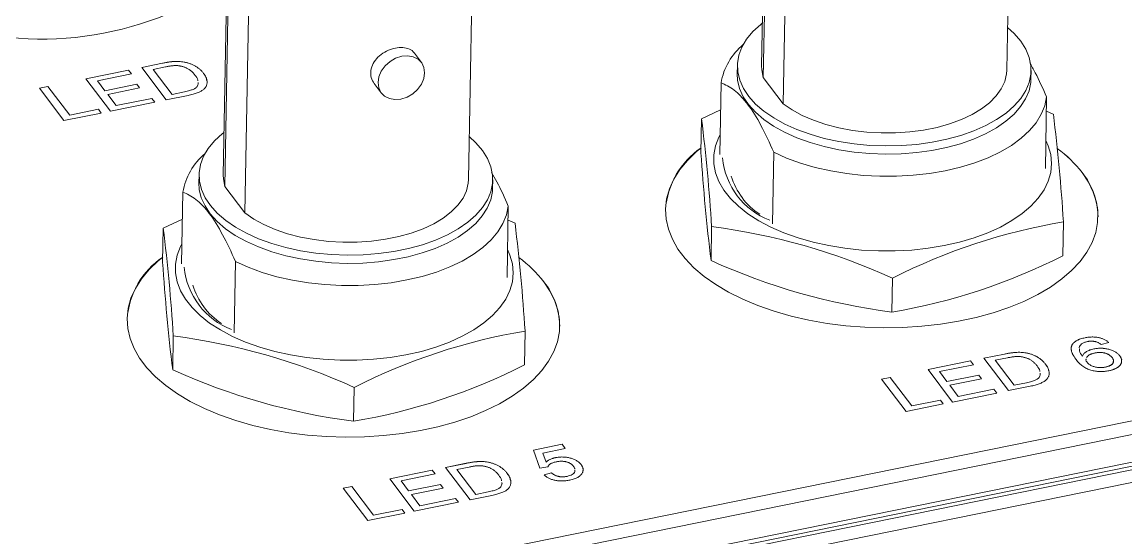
# Paper-space layout 'Sheet1' of a CAD drawing. Header units: millimetres. Extents: x 2 to 278, y 1 to 215.
# Drawn here: x 190.57 to 212.29, y 137.38 to 147.52 of the extents above; entities that cross this region are included whole.
import ezdxf

# ---------------------------------------------------------------- set-up
doc = ezdxf.new("R2010")
doc.units = ezdxf.units.MM

psp = doc.layouts.new('Sheet1')

# ---------------------------------------------------------------- linework, layer by layer
at = {"color": 7, "linetype": 'Continuous', "lineweight": 18}
for p, q in [((205.209, 151.778), (205.121, 146.662)), ((205.154, 146.436), (205.243, 151.552)), ((209.946, 146.578), (210.034, 151.694)), ((205.636, 151.035), (205.547, 145.919)), ((194.621, 149.63), (194.532, 144.515)), ((194.566, 144.289), (194.655, 149.405)), ((199.357, 144.431), (199.446, 149.547)), ((195.047, 148.887), (194.959, 143.772)), ((254.698, 147.451), (184.11, 133.135)), ((254.95, 147.419), (184.361, 133.103)), ((255.034, 147.367), (184.445, 133.052)), ((184.608, 132.837), (255.197, 147.153)), ((198.429, 146.73), (198.291, 146.912)), ((191.831, 146.41), (192.67, 146.58)), ((191.831, 146.409), (192.67, 146.58)), ((192.67, 146.58), (192.726, 146.506)), ((192.67, 146.58), (192.726, 146.506)), ((192.67, 146.58), (192.67, 146.58)), ((192.929, 146.632), (193.336, 146.715)), ((192.929, 146.632), (193.336, 146.715)), ((193.412, 145.996), (192.929, 146.632)), ((193.394, 146.642), (193.153, 146.593)), ((193.153, 146.593), (193.524, 146.103)), ((193.153, 146.593), (193.524, 146.103)), ((193.153, 146.593), (193.153, 146.593)), ((193.336, 146.715), (193.336, 146.715)), ((193.553, 146.748), (193.553, 146.748)), ((193.761, 146.738), (193.761, 146.738)), ((204.644, 146.67), (204.642, 146.509)), ((210.419, 146.409), (210.422, 146.57)), ((192.314, 145.773), (191.831, 146.41)), ((192.726, 146.506), (192.055, 146.37)), ((192.055, 146.37), (192.203, 146.174)), ((192.055, 146.37), (192.203, 146.174)), ((192.055, 146.37), (192.055, 146.37)), ((194.144, 146.515), (194.144, 146.516)), ((205.154, 146.436), (205.547, 145.919)), ((190.916, 146.224), (191.084, 146.258)), ((190.916, 146.224), (191.084, 146.258)), ((191.399, 145.588), (190.916, 146.224)), ((191.084, 146.258), (191.511, 145.695)), ((191.084, 146.258), (191.511, 145.695)), ((191.084, 146.258), (191.084, 146.258)), ((192.203, 146.174), (192.829, 146.301)), ((192.203, 146.174), (192.829, 146.301)), ((192.203, 146.174), (192.203, 146.174)), ((192.884, 146.228), (192.259, 146.101)), ((192.829, 146.301), (192.884, 146.228)), ((192.829, 146.301), (192.884, 146.228)), ((192.829, 146.301), (192.829, 146.301)), ((193.524, 146.103), (193.77, 146.153)), ((193.524, 146.103), (193.77, 146.153)), ((193.77, 146.153), (193.77, 146.153)), ((194.016, 146.255), (194.016, 146.255)), ((197.502, 146.313), (197.64, 146.131)), ((204.3, 144.92), (204.324, 146.326)), ((192.259, 146.101), (192.426, 145.881)), ((192.259, 146.101), (192.426, 145.881)), ((192.259, 146.101), (192.259, 146.101)), ((193.184, 145.95), (192.314, 145.773)), ((192.426, 145.881), (193.128, 146.023)), ((192.426, 145.881), (193.128, 146.023)), ((193.128, 146.023), (193.184, 145.95)), ((193.128, 146.023), (193.184, 145.95)), ((193.128, 146.023), (193.128, 146.023)), ((193.839, 146.082), (193.412, 145.996)), ((193.524, 146.103), (193.524, 146.103)), ((210.703, 144.647), (210.727, 146.053)), ((192.131, 145.736), (191.399, 145.588)), ((191.511, 145.695), (192.076, 145.81)), ((191.511, 145.695), (192.076, 145.809)), ((191.511, 145.695), (191.511, 145.695)), ((192.076, 145.81), (192.131, 145.736)), ((192.076, 145.809), (192.076, 145.81)), ((192.076, 145.809), (192.131, 145.736)), ((192.426, 145.881), (192.426, 145.881)), ((204.315, 145.8), (203.94, 145.62)), ((210.859, 145.715), (210.722, 145.775)), ((203.94, 145.62), (203.928, 144.954)), ((205.359, 144.964), (205.334, 143.559)), ((194.056, 144.523), (194.053, 144.361)), ((199.831, 144.261), (199.834, 144.423)), ((193.712, 142.773), (193.736, 144.178)), ((194.566, 144.289), (194.959, 143.772)), ((200.114, 142.5), (200.139, 143.906)), ((203.23, 143.84), (203.23, 143.84)), ((193.727, 143.652), (193.352, 143.472)), ((200.271, 143.568), (200.134, 143.628)), ((211.057, 143.596), (211.045, 142.93)), ((211.738, 143.692), (211.738, 143.693)), ((193.352, 143.472), (193.34, 142.806)), ((204.138, 143.501), (204.126, 142.835)), ((194.77, 142.817), (194.746, 141.411)), ((207.696, 142.489), (207.684, 141.823)), ((192.642, 141.692), (192.642, 141.692)), ((193.549, 141.353), (193.538, 140.687)), ((200.468, 141.449), (200.457, 140.783)), ((201.149, 141.545), (201.149, 141.545)), ((211.232, 141.183), (211.232, 141.183)), ((211.482, 141.317), (211.482, 141.317)), ((211.949, 141.224), (211.803, 141.184)), ((209.492, 140.913), (209.899, 140.996)), ((209.492, 140.913), (209.899, 140.996)), ((209.975, 140.277), (209.492, 140.913)), ((209.957, 140.923), (209.716, 140.874)), ((209.899, 140.996), (209.899, 140.996)), ((210.116, 141.029), (210.116, 141.029)), ((210.324, 141.019), (210.324, 141.019)), ((211.431, 140.956), (211.431, 140.956)), ((211.656, 141.098), (211.656, 141.098)), ((212.165, 140.963), (212.165, 140.963)), ((208.394, 140.691), (209.233, 140.861)), ((208.394, 140.691), (209.233, 140.861)), ((209.289, 140.787), (208.617, 140.651)), ((209.233, 140.861), (209.289, 140.787)), ((209.233, 140.861), (209.288, 140.787)), ((209.233, 140.861), (209.233, 140.861)), ((209.716, 140.874), (210.087, 140.385)), ((209.716, 140.874), (210.087, 140.385)), ((209.716, 140.874), (209.716, 140.874)), ((210.707, 140.797), (210.707, 140.797)), ((211.523, 140.835), (211.523, 140.835)), ((211.887, 140.74), (211.887, 140.74)), ((207.479, 140.505), (207.647, 140.539)), ((207.479, 140.505), (207.647, 140.539)), ((207.962, 139.869), (207.479, 140.505)), ((207.647, 140.539), (208.074, 139.976)), ((207.647, 140.539), (208.074, 139.976)), ((207.647, 140.539), (207.647, 140.539)), ((208.877, 140.054), (208.394, 140.691)), ((208.617, 140.651), (208.766, 140.456)), ((208.617, 140.651), (208.766, 140.455)), ((208.617, 140.651), (208.617, 140.651)), ((208.766, 140.456), (209.391, 140.582)), ((208.766, 140.455), (209.391, 140.582)), ((209.447, 140.509), (208.822, 140.382)), ((209.391, 140.582), (209.447, 140.509)), ((209.391, 140.582), (209.447, 140.509)), ((209.391, 140.582), (209.391, 140.582)), ((210.579, 140.536), (210.579, 140.536)), ((197.108, 140.342), (197.096, 139.676)), ((208.766, 140.455), (208.766, 140.456)), ((208.822, 140.382), (208.989, 140.162)), ((208.822, 140.382), (208.989, 140.162)), ((208.822, 140.382), (208.822, 140.382)), ((208.989, 140.162), (209.691, 140.304)), ((208.989, 140.162), (209.691, 140.304)), ((209.691, 140.304), (209.747, 140.231)), ((209.691, 140.304), (209.746, 140.231)), ((209.691, 140.304), (209.691, 140.304)), ((210.401, 140.364), (209.975, 140.277)), ((210.087, 140.385), (210.333, 140.434)), ((210.087, 140.385), (210.333, 140.434)), ((210.087, 140.385), (210.087, 140.385)), ((210.333, 140.434), (210.333, 140.434)), ((208.074, 139.976), (208.638, 140.091)), ((208.074, 139.976), (208.638, 140.091)), ((208.638, 140.091), (208.694, 140.017)), ((208.638, 140.091), (208.694, 140.017)), ((208.638, 140.091), (208.638, 140.091)), ((209.747, 140.231), (208.877, 140.054)), ((208.989, 140.162), (208.989, 140.162)), ((208.694, 140.017), (207.962, 139.869)), ((208.074, 139.976), (208.074, 139.976)), ((200.633, 139.107), (201.198, 139.222)), ((200.633, 139.107), (201.198, 139.222)), ((201.198, 139.222), (201.26, 139.14)), ((201.198, 139.222), (201.259, 139.14)), ((201.198, 139.222), (201.198, 139.222)), ((200.759, 138.756), (200.633, 139.107)), ((201.26, 139.14), (200.82, 139.051)), ((200.82, 139.051), (200.885, 138.874)), ((200.82, 139.051), (200.885, 138.874)), ((200.82, 139.051), (200.82, 139.051)), ((201.064, 138.959), (201.064, 138.96)), ((198.904, 138.766), (199.31, 138.849)), ((198.904, 138.766), (199.31, 138.848)), ((199.387, 138.13), (198.904, 138.766)), ((199.368, 138.776), (199.127, 138.727)), ((199.31, 138.848), (199.31, 138.849)), ((199.528, 138.882), (199.528, 138.882)), ((199.735, 138.872), (199.735, 138.872)), ((200.918, 138.779), (200.759, 138.756)), ((200.885, 138.874), (200.885, 138.874)), ((201.57, 138.824), (201.57, 138.824)), ((197.806, 138.543), (198.644, 138.714)), ((197.806, 138.543), (198.644, 138.713)), ((198.289, 137.907), (197.806, 138.543)), ((198.7, 138.64), (198.029, 138.504)), ((198.644, 138.714), (198.7, 138.64)), ((198.644, 138.713), (198.644, 138.714)), ((198.644, 138.713), (198.7, 138.64)), ((199.127, 138.727), (199.499, 138.237)), ((199.127, 138.727), (199.499, 138.237)), ((199.127, 138.727), (199.127, 138.727)), ((200.119, 138.649), (200.119, 138.649)), ((200.843, 138.623), (200.989, 138.662)), ((200.843, 138.623), (200.989, 138.662)), ((200.989, 138.662), (200.989, 138.662)), ((201.294, 138.592), (201.294, 138.592)), ((196.891, 138.358), (197.058, 138.392)), ((196.891, 138.358), (197.058, 138.392)), ((197.374, 137.722), (196.891, 138.358)), ((197.058, 138.392), (197.486, 137.829)), ((197.058, 138.392), (197.486, 137.829)), ((197.058, 138.392), (197.058, 138.392)), ((198.029, 138.504), (198.178, 138.308)), ((198.029, 138.504), (198.178, 138.308)), ((198.029, 138.504), (198.029, 138.504)), ((198.178, 138.308), (198.803, 138.435)), ((198.178, 138.308), (198.803, 138.435)), ((198.178, 138.308), (198.178, 138.308)), ((198.859, 138.362), (198.234, 138.235)), ((198.803, 138.435), (198.859, 138.362)), ((198.803, 138.435), (198.859, 138.362)), ((198.803, 138.435), (198.803, 138.435)), ((199.991, 138.389), (199.991, 138.389)), ((198.234, 138.235), (198.401, 138.015)), ((198.234, 138.235), (198.401, 138.014)), ((198.234, 138.235), (198.234, 138.235)), ((198.401, 138.015), (199.102, 138.157)), ((198.401, 138.014), (199.102, 138.157)), ((199.102, 138.157), (199.158, 138.083)), ((199.102, 138.157), (199.158, 138.083)), ((199.102, 138.157), (199.102, 138.157)), ((199.813, 138.216), (199.387, 138.13)), ((199.499, 138.237), (199.744, 138.287)), ((199.499, 138.237), (199.744, 138.287)), ((199.499, 138.237), (199.499, 138.237)), ((199.744, 138.287), (199.744, 138.287)), ((197.486, 137.829), (198.05, 137.943)), ((197.486, 137.829), (198.05, 137.943)), ((198.05, 137.943), (198.106, 137.87)), ((198.05, 137.943), (198.106, 137.87)), ((198.05, 137.943), (198.05, 137.943)), ((199.158, 138.083), (198.289, 137.907)), ((198.401, 138.014), (198.401, 138.015)), ((198.106, 137.87), (197.374, 137.722)), ((197.486, 137.829), (197.486, 137.829))]:
    psp.add_line(p, q, dxfattribs=at)
at = {"color": 8, "linetype": 'Continuous', "lineweight": 18}
for p, q in [((183.803, 133.886), (254.355, 148.195)), ((254.462, 147.945), (183.89, 133.633))]:
    psp.add_line(p, q, dxfattribs=at)
at = {"color": 7, "linetype": 'Continuous', "lineweight": 18, "flags": 128}
for points in [[(209.96, 147.42), (210.092, 147.299), (210.221, 147.148), (210.319, 146.991), (210.385, 146.829), (210.418, 146.665), (210.418, 146.5), (210.384, 146.337), (210.317, 146.177), (210.218, 146.022), (210.088, 145.874), (209.929, 145.735), (209.741, 145.606), (209.529, 145.489), (209.293, 145.384), (209.037, 145.294), (208.763, 145.22), (208.475, 145.161), (208.176, 145.12), (207.87, 145.096), (207.56, 145.089), (207.25, 145.1), (206.942, 145.129), (206.642, 145.175), (206.352, 145.238), (206.076, 145.317), (205.816, 145.411), (205.577, 145.518), (205.36, 145.639), (205.168, 145.771), (205.003, 145.912), (204.868, 146.062), (204.764, 146.219), (204.692, 146.38), (204.652, 146.544), (204.646, 146.708), (204.673, 146.872), (204.733, 147.033), (204.826, 147.189), (204.95, 147.338), (205.104, 147.479), (205.135, 147.504)], [(198.042, 146.851), (198.16, 146.861), (198.27, 146.841), (198.364, 146.794), (198.436, 146.721), (198.48, 146.629), (198.493, 146.524), (198.476, 146.412), (198.428, 146.301), (198.354, 146.2), (198.258, 146.114), (198.146, 146.049), (198.027, 146.011), (197.909, 146.001), (197.799, 146.02), (197.705, 146.068), (197.634, 146.14), (197.59, 146.232), (197.576, 146.338), (197.593, 146.45), (197.641, 146.56), (197.715, 146.662), (197.812, 146.748), (197.923, 146.812), (198.042, 146.851)], [(205.121, 146.662), (205.123, 146.586), (205.154, 146.436)], [(205.547, 145.919), (205.722, 145.798), (205.921, 145.689), (206.143, 145.593), (206.384, 145.51), (206.641, 145.444), (206.91, 145.393), (207.188, 145.359), (207.471, 145.343), (207.754, 145.344), (208.035, 145.364), (208.308, 145.4), (208.571, 145.453), (208.82, 145.523), (209.05, 145.607), (209.26, 145.706), (209.446, 145.817), (209.605, 145.939), (209.736, 146.071), (209.836, 146.21), (209.905, 146.355), (209.94, 146.504), (209.946, 146.578)], [(210.419, 146.409), (210.415, 146.339), (210.381, 146.175), (210.314, 146.015), (210.216, 145.861), (210.086, 145.713), (209.926, 145.573), (209.739, 145.444), (209.526, 145.327), (209.29, 145.223), (209.034, 145.133), (208.76, 145.058), (208.472, 145), (208.173, 144.958), (207.867, 144.934), (207.557, 144.928), (207.247, 144.939), (206.94, 144.968), (206.639, 145.014), (206.349, 145.076), (206.073, 145.155), (205.814, 145.249), (205.574, 145.357), (205.357, 145.477), (205.165, 145.609), (205.001, 145.751), (204.865, 145.901), (204.761, 146.057), (204.689, 146.218), (204.649, 146.382), (204.642, 146.509)], [(210.727, 146.053), (210.691, 145.88), (210.623, 145.711), (210.521, 145.546), (210.389, 145.389), (210.226, 145.24), (210.035, 145.1), (209.817, 144.972), (209.575, 144.857), (209.312, 144.756), (209.03, 144.67), (208.733, 144.6), (208.422, 144.547), (208.102, 144.511), (207.776, 144.493), (207.448, 144.492), (207.12, 144.509), (206.797, 144.544), (206.481, 144.596), (206.176, 144.665), (205.885, 144.75), (205.612, 144.85), (205.359, 144.964)], [(199.372, 145.273), (199.503, 145.152), (199.633, 145.001), (199.731, 144.843), (199.797, 144.681), (199.83, 144.517), (199.829, 144.353), (199.796, 144.189), (199.729, 144.03), (199.63, 143.875), (199.5, 143.727), (199.34, 143.588), (199.153, 143.458), (198.94, 143.341), (198.704, 143.237), (198.448, 143.147), (198.175, 143.072), (197.887, 143.014), (197.588, 142.973), (197.282, 142.948), (196.972, 142.942), (196.661, 142.953), (196.354, 142.982), (196.054, 143.028), (195.764, 143.091), (195.487, 143.169), (195.228, 143.263), (194.988, 143.371), (194.771, 143.491), (194.58, 143.623), (194.415, 143.765), (194.28, 143.915), (194.176, 144.071), (194.103, 144.232), (194.064, 144.396), (194.058, 144.561), (194.085, 144.725), (194.145, 144.885), (194.238, 145.041), (194.362, 145.191), (194.516, 145.332), (194.547, 145.356)], [(204.307, 145.309), (204.281, 145.259), (204.215, 145.088), (204.182, 144.914), (204.182, 144.738), (204.215, 144.563), (204.28, 144.39), (204.378, 144.221), (204.506, 144.058), (204.665, 143.902), (204.851, 143.754), (205.064, 143.617), (205.301, 143.491), (205.56, 143.379), (205.838, 143.28), (206.133, 143.196), (206.442, 143.128), (206.76, 143.076), (207.087, 143.042), (207.417, 143.025), (207.748, 143.025), (208.077, 143.042), (208.4, 143.077), (208.714, 143.129), (209.016, 143.198), (209.303, 143.282), (209.572, 143.381), (209.821, 143.494), (210.046, 143.62), (210.246, 143.757), (210.419, 143.905), (210.563, 144.061), (210.677, 144.224), (210.759, 144.394), (210.808, 144.567), (210.825, 144.742), (210.808, 144.917), (210.759, 145.091), (210.712, 145.198)], [(203.93, 145.049), (203.842, 144.977), (203.662, 144.804), (203.512, 144.623), (203.393, 144.435), (203.306, 144.242), (203.251, 144.046), (203.23, 143.847), (203.242, 143.647), (203.287, 143.449), (203.365, 143.253), (203.476, 143.061), (203.617, 142.874), (203.789, 142.695), (203.99, 142.524), (204.218, 142.362), (204.472, 142.212), (204.749, 142.074), (205.048, 141.949), (205.366, 141.838), (205.7, 141.742), (206.048, 141.662), (206.408, 141.599), (206.776, 141.552), (207.149, 141.523), (207.525, 141.512), (207.901, 141.518), (208.274, 141.542), (208.64, 141.583), (208.997, 141.641), (209.343, 141.716), (209.674, 141.807), (209.987, 141.913), (210.282, 142.033), (210.554, 142.168), (210.802, 142.314), (211.024, 142.473), (211.219, 142.641), (211.384, 142.818), (211.519, 143.002), (211.622, 143.193), (211.693, 143.388), (211.731, 143.586), (211.736, 143.785), (211.707, 143.984), (211.645, 144.182), (211.551, 144.376), (211.425, 144.565), (211.425, 144.565)], [(194.532, 144.515), (194.535, 144.439), (194.566, 144.289)], [(194.959, 143.772), (195.133, 143.651), (195.333, 143.542), (195.555, 143.445), (195.796, 143.363), (196.053, 143.296), (196.322, 143.246), (196.6, 143.212), (196.883, 143.196), (197.166, 143.197), (197.447, 143.216), (197.72, 143.253), (197.983, 143.306), (198.231, 143.375), (198.462, 143.46), (198.672, 143.558), (198.857, 143.67), (199.017, 143.792), (199.148, 143.924), (199.248, 144.063), (199.316, 144.208), (199.352, 144.357), (199.357, 144.431)], [(199.831, 144.261), (199.827, 144.191), (199.793, 144.028), (199.726, 143.868), (199.627, 143.713), (199.497, 143.565), (199.338, 143.426), (199.15, 143.297), (198.938, 143.18), (198.702, 143.075), (198.445, 142.985), (198.172, 142.911), (197.884, 142.853), (197.585, 142.811), (197.279, 142.787), (196.969, 142.78), (196.658, 142.792), (196.351, 142.82), (196.051, 142.866), (195.761, 142.929), (195.485, 143.008), (195.225, 143.102), (194.986, 143.209), (194.769, 143.33), (194.577, 143.462), (194.412, 143.604), (194.277, 143.753), (194.173, 143.91), (194.1, 144.071), (194.061, 144.235), (194.053, 144.361)], [(200.139, 143.906), (200.103, 143.733), (200.034, 143.563), (199.933, 143.399), (199.8, 143.241), (199.638, 143.092), (199.446, 142.953), (199.229, 142.825), (198.987, 142.71), (198.724, 142.609), (198.442, 142.523), (198.144, 142.453), (197.834, 142.4), (197.514, 142.364), (197.188, 142.345), (196.86, 142.345), (196.532, 142.362), (196.208, 142.397), (195.893, 142.449), (195.588, 142.518), (195.297, 142.603), (195.024, 142.703), (194.77, 142.817)], [(193.719, 143.162), (193.693, 143.112), (193.627, 142.941), (193.594, 142.766), (193.594, 142.591), (193.627, 142.416), (193.692, 142.243), (193.79, 142.074), (193.918, 141.91), (194.076, 141.754), (194.263, 141.607), (194.476, 141.47), (194.713, 141.344), (194.972, 141.231), (195.25, 141.133), (195.545, 141.049), (195.853, 140.981), (196.172, 140.929), (196.498, 140.894), (196.829, 140.877), (197.16, 140.877), (197.489, 140.895), (197.812, 140.93), (198.126, 140.982), (198.428, 141.05), (198.715, 141.134), (198.984, 141.233), (199.233, 141.346), (199.458, 141.472), (199.658, 141.61), (199.831, 141.757), (199.975, 141.914), (200.088, 142.077), (200.17, 142.246), (200.22, 142.419), (200.236, 142.594), (200.22, 142.77), (200.171, 142.944), (200.124, 143.051)], [(193.342, 142.902), (193.254, 142.829), (193.074, 142.656), (192.924, 142.476), (192.805, 142.288), (192.717, 142.095), (192.663, 141.898), (192.642, 141.699), (192.654, 141.5), (192.699, 141.302), (192.777, 141.105), (192.887, 140.913), (193.029, 140.727), (193.201, 140.547), (193.402, 140.376), (193.63, 140.215), (193.884, 140.064), (194.161, 139.926), (194.46, 139.801), (194.777, 139.69), (195.112, 139.595), (195.46, 139.515), (195.82, 139.451), (196.187, 139.405), (196.561, 139.376), (196.937, 139.364), (197.313, 139.37), (197.685, 139.394), (198.052, 139.435), (198.409, 139.493), (198.754, 139.568), (199.085, 139.659), (199.399, 139.765), (199.693, 139.886), (199.966, 140.02), (200.214, 140.167), (200.436, 140.325), (200.631, 140.494), (200.796, 140.671), (200.931, 140.855), (201.034, 141.046), (201.105, 141.24), (201.143, 141.438), (201.147, 141.638), (201.119, 141.837), (201.057, 142.034), (200.963, 142.229), (200.837, 142.418), (200.837, 142.418)]]:
    psp.add_lwpolyline(points, dxfattribs=at)
at = {"color": 7, "linetype": 'Continuous', "lineweight": 18}
for centre, radius, start, end in [((190.96, 153.67), 6.481, 250.9518, 304.1423), ((205.561, 146.119), 1.254, 129.7336, 170.4976), ((175.533, 141.352), 35.595, 3.6154, 7.0415), ((168.614, 141.256), 35.595, 3.6154, 7.0415), ((204.84, 143.715), 1.615, 124.2872, 175.5815), ((209.467, 143.038), 2.484, 37.96, 53.7051), ((209.467, 143.037), 2.484, 37.9599, 53.7047), ((194.973, 143.971), 1.254, 129.7336, 170.4976), ((239.453, 147.198), 35.595, 183.6154, 187.0415), ((205.803, 144.988), 1.457, 185.3768, 249.0584), ((205.853, 144.903), 1.391, 196.958, 236.4106), ((210.336, 143.683), 1.402, 0.3951, 39.0174), ((164.944, 139.204), 35.595, 3.6154, 7.0415), ((212.998, 132.047), 11.711, 99.5446, 116.9225), ((158.025, 139.109), 35.595, 3.6154, 7.0415), ((202.534, 131.098), 12.507, 65.6206, 82.6309), ((194.251, 141.568), 1.615, 124.2872, 175.5815), ((198.878, 140.89), 2.484, 37.96, 53.7051), ((198.878, 140.89), 2.484, 37.9599, 53.7047), ((205.743, 153.372), 11.711, 279.5446, 296.9225), ((228.864, 145.051), 35.595, 183.6154, 187.0415), ((195.215, 142.841), 1.457, 185.3768, 249.0584), ((209.289, 154.226), 12.507, 245.6206, 262.6309), ((195.264, 142.756), 1.391, 196.958, 236.4106), ((199.747, 141.535), 1.402, 0.3951, 39.0174), ((191.945, 128.95), 12.507, 65.6206, 82.6309), ((202.41, 129.9), 11.711, 99.5446, 116.9225), ((195.154, 151.224), 11.711, 279.5446, 296.9225), ((198.7, 152.079), 12.507, 245.6206, 262.6309)]:
    psp.add_arc(centre, radius, start, end, dxfattribs=at)
for points, knots in [([(197.503, 146.314), (197.48, 146.352), (197.432, 146.43), (197.427, 146.571), (197.474, 146.711), (197.57, 146.837), (197.704, 146.939), (197.827, 146.993), (197.898, 147.01), (197.918, 147.014)], [0, 0, 0, 0, 0.151921, 0.309756, 0.465099, 0.62157, 0.781001, 0.940671, 1, 1, 1, 1]), ([(197.918, 147.014), (197.968, 147.021), (198.07, 147.034), (198.195, 146.996), (198.271, 146.953), (198.289, 146.913), (198.29, 146.912)], [0, 0, 0, 0, 0.326402, 0.652644, 0.983043, 1, 1, 1, 1]), ([(193.336, 146.715), (193.347, 146.717), (193.369, 146.721), (193.4, 146.727), (193.43, 146.733), (193.458, 146.737), (193.485, 146.741), (193.509, 146.744), (193.532, 146.747), (193.546, 146.748), (193.553, 146.748)], [0, 0, 0, 0, 0.157891, 0.306795, 0.445675, 0.574557, 0.694631, 0.805977, 0.907764, 1, 1, 1, 1]), ([(193.336, 146.715), (193.347, 146.717), (193.369, 146.721), (193.4, 146.727), (193.43, 146.732), (193.458, 146.737), (193.485, 146.741), (193.509, 146.744), (193.532, 146.746), (193.546, 146.748), (193.553, 146.748)], [0, 0, 0, 0, 0.157891, 0.306795, 0.445675, 0.574557, 0.694631, 0.805977, 0.907764, 1, 1, 1, 1]), ([(193.6, 146.669), (193.594, 146.668), (193.581, 146.668), (193.56, 146.667), (193.537, 146.665), (193.513, 146.662), (193.486, 146.659), (193.457, 146.654), (193.426, 146.648), (193.405, 146.644), (193.394, 146.642)], [0, 0, 0, 0, 0.087425, 0.185248, 0.292738, 0.411206, 0.541246, 0.682781, 0.836034, 1, 1, 1, 1]), ([(193.553, 146.748), (193.571, 146.749), (193.607, 146.751), (193.66, 146.75), (193.712, 146.746), (193.744, 146.741), (193.761, 146.738)], [0, 0, 0, 0, 0.261213, 0.5120482, 0.7577925, 1, 1, 1, 1]), ([(193.553, 146.748), (193.571, 146.749), (193.607, 146.751), (193.66, 146.75), (193.712, 146.746), (193.744, 146.74), (193.761, 146.738)], [0, 0, 0, 0, 0.261213, 0.5120482, 0.7577925, 1, 1, 1, 1]), ([(193.975, 146.483), (193.969, 146.491), (193.957, 146.507), (193.936, 146.529), (193.916, 146.55), (193.894, 146.568), (193.872, 146.585), (193.848, 146.601), (193.825, 146.614), (193.8, 146.625), (193.775, 146.635), (193.75, 146.644), (193.725, 146.651), (193.7, 146.657), (193.675, 146.662), (193.65, 146.666), (193.625, 146.668), (193.609, 146.668), (193.6, 146.669)], [0, 0, 0, 0, 0.091264, 0.177443, 0.258686, 0.334788, 0.406046, 0.47373, 0.537158, 0.596987, 0.654512, 0.709268, 0.761503, 0.811836, 0.860596, 0.9078, 0.954256, 1, 1, 1, 1]), ([(193.761, 146.738), (193.771, 146.736), (193.792, 146.732), (193.822, 146.724), (193.851, 146.715), (193.88, 146.706), (193.907, 146.695), (193.933, 146.684), (193.959, 146.671), (193.984, 146.658), (194.007, 146.643), (194.03, 146.627), (194.051, 146.611), (194.072, 146.593), (194.092, 146.575), (194.11, 146.556), (194.128, 146.536), (194.139, 146.523), (194.144, 146.516)], [0, 0, 0, 0, 0.056809, 0.113874, 0.170522, 0.227532, 0.285334, 0.343678, 0.403164, 0.464002, 0.525827, 0.589097, 0.653293, 0.719115, 0.786763, 0.855798, 0.926841, 1, 1, 1, 1]), ([(193.761, 146.738), (193.771, 146.736), (193.792, 146.732), (193.822, 146.724), (193.851, 146.715), (193.88, 146.706), (193.907, 146.695), (193.933, 146.684), (193.959, 146.671), (193.984, 146.657), (194.007, 146.643), (194.03, 146.627), (194.051, 146.611), (194.072, 146.593), (194.092, 146.575), (194.11, 146.556), (194.128, 146.536), (194.139, 146.522), (194.144, 146.515)], [0, 0, 0, 0, 0.056809, 0.113874, 0.170522, 0.227532, 0.285334, 0.343678, 0.403164, 0.464002, 0.525827, 0.589097, 0.653293, 0.719115, 0.786763, 0.855798, 0.926841, 1, 1, 1, 1]), ([(210.727, 146.053), (210.653, 146.218), (210.546, 146.46), (210.431, 146.659), (210.395, 146.723)], [0, 0, 0, 0, 0.684069, 1, 1, 1, 1]), ([(194.144, 146.516), (194.153, 146.504), (194.17, 146.481), (194.189, 146.446), (194.203, 146.413), (194.211, 146.381), (194.214, 146.351), (194.214, 146.323), (194.21, 146.296), (194.201, 146.272), (194.189, 146.249), (194.174, 146.229), (194.157, 146.21), (194.137, 146.192), (194.113, 146.176), (194.086, 146.16), (194.055, 146.145), (194.02, 146.131), (193.98, 146.118), (193.937, 146.105), (193.889, 146.093), (193.856, 146.086), (193.839, 146.082)], [0, 0, 0, 0, 0.070538, 0.137266, 0.200474, 0.260575, 0.317206, 0.370107, 0.419809, 0.466225, 0.510119, 0.552067, 0.591849, 0.630323, 0.668702, 0.708693, 0.750643, 0.795033, 0.841979, 0.891764, 0.944294, 1, 1, 1, 1]), ([(194.033, 146.369), (194.033, 146.374), (194.029, 146.413), (194, 146.45), (193.975, 146.483)], [0, 0, 0, 0, 0.12389, 1, 1, 1, 1]), ([(194.144, 146.515), (194.168, 146.484), (194.201, 146.439), (194.204, 146.392), (194.205, 146.378)], [0, 0, 0, 0, 0.705267, 1, 1, 1, 1]), ([(193.77, 146.153), (193.787, 146.157), (193.821, 146.164), (193.867, 146.176), (193.906, 146.188), (193.938, 146.2), (193.965, 146.213), (193.986, 146.227), (194.004, 146.24), (194.012, 146.25), (194.016, 146.255)], [0, 0, 0, 0, 0.177965, 0.336669, 0.476144, 0.597362, 0.70704, 0.80927, 0.907083, 1, 1, 1, 1]), ([(193.77, 146.153), (193.787, 146.157), (193.821, 146.164), (193.867, 146.176), (193.906, 146.188), (193.938, 146.2), (193.965, 146.213), (193.986, 146.227), (194.004, 146.24), (194.012, 146.25), (194.016, 146.255)], [0, 0, 0, 0, 0.177965, 0.336669, 0.476144, 0.597362, 0.70704, 0.80927, 0.907083, 1, 1, 1, 1]), ([(194.016, 146.255), (194.029, 146.276), (194.044, 146.303), (194.039, 146.331), (194.038, 146.337)], [0, 0, 0, 0, 0.782213, 1, 1, 1, 1]), ([(194.016, 146.255), (194.029, 146.276), (194.044, 146.303), (194.039, 146.331), (194.038, 146.337)], [0, 0, 0, 0, 0.782213, 1, 1, 1, 1]), ([(204.324, 146.326), (204.408, 146.297), (204.493, 146.252), (204.623, 146.151), (204.667, 146.111), (204.756, 146.019), (204.801, 145.966), (204.935, 145.79), (205.023, 145.649), (205.194, 145.331), (205.278, 145.152), (205.359, 144.964)], [0, 0, 0, 0, 0.25, 0.25, 0.375, 0.375, 0.5, 0.5, 0.75, 0.75, 1, 1, 1, 1]), ([(200.139, 143.906), (200.065, 144.071), (199.959, 144.31), (199.845, 144.507), (199.81, 144.568)], [0, 0, 0, 0, 0.691685, 1, 1, 1, 1]), ([(193.736, 144.178), (193.82, 144.15), (193.905, 144.105), (194.035, 144.003), (194.079, 143.964), (194.168, 143.872), (194.213, 143.819), (194.347, 143.642), (194.434, 143.502), (194.605, 143.184), (194.689, 143.005), (194.77, 142.817)], [0, 0, 0, 0, 0.25, 0.25, 0.375, 0.375, 0.5, 0.5, 0.75, 0.75, 1, 1, 1, 1]), ([(211.305, 140.891), (211.299, 140.898), (211.288, 140.913), (211.273, 140.935), (211.26, 140.956), (211.248, 140.977), (211.238, 140.997), (211.229, 141.017), (211.222, 141.036), (211.217, 141.055), (211.213, 141.073), (211.211, 141.09), (211.21, 141.107), (211.211, 141.124), (211.214, 141.139), (211.218, 141.154), (211.224, 141.169), (211.23, 141.178), (211.232, 141.183)], [0, 0, 0, 0, 0.080028, 0.157825, 0.232559, 0.30472, 0.374369, 0.44157, 0.506039, 0.568678, 0.628697, 0.687073, 0.743221, 0.797558, 0.850225, 0.90138, 0.95107, 1, 1, 1, 1]), ([(211.212, 141.115), (211.211, 141.116), (211.209, 141.139), (211.221, 141.162), (211.232, 141.183)], [0, 0, 0, 0, 0.05096, 1, 1, 1, 1]), ([(211.232, 141.183), (211.237, 141.191), (211.248, 141.206), (211.269, 141.227), (211.294, 141.247), (211.323, 141.265), (211.357, 141.28), (211.395, 141.295), (211.437, 141.307), (211.467, 141.314), (211.482, 141.317)], [0, 0, 0, 0, 0.125625, 0.247619, 0.368528, 0.488104, 0.609878, 0.735382, 0.864448, 1, 1, 1, 1]), ([(211.232, 141.183), (211.237, 141.191), (211.248, 141.206), (211.269, 141.227), (211.294, 141.247), (211.323, 141.264), (211.357, 141.28), (211.395, 141.295), (211.437, 141.307), (211.467, 141.314), (211.482, 141.317)], [0, 0, 0, 0, 0.125625, 0.247619, 0.368528, 0.488104, 0.609878, 0.735382, 0.864448, 1, 1, 1, 1]), ([(211.412, 141.196), (211.393, 141.175), (211.367, 141.147), (211.37, 141.116), (211.371, 141.109)], [0, 0, 0, 0, 0.757796, 1, 1, 1, 1]), ([(211.528, 141.242), (211.516, 141.239), (211.494, 141.234), (211.464, 141.224), (211.436, 141.211), (211.42, 141.201), (211.412, 141.196)], [0, 0, 0, 0, 0.252584, 0.499095, 0.747119, 1, 1, 1, 1]), ([(211.482, 141.317), (211.494, 141.319), (211.517, 141.324), (211.552, 141.328), (211.586, 141.331), (211.62, 141.333), (211.653, 141.332), (211.686, 141.331), (211.718, 141.327), (211.749, 141.321), (211.779, 141.315), (211.808, 141.306), (211.836, 141.296), (211.862, 141.284), (211.886, 141.271), (211.909, 141.257), (211.93, 141.241), (211.943, 141.229), (211.949, 141.224)], [0, 0, 0, 0, 0.0684993, 0.1345723, 0.1982079, 0.2597837, 0.3199509, 0.3795083, 0.4388142, 0.4984971, 0.5581817, 0.6174376, 0.6775224, 0.7379594, 0.8003299, 0.8640897, 0.9306221, 1, 1, 1, 1]), ([(211.482, 141.317), (211.494, 141.319), (211.517, 141.324), (211.552, 141.328), (211.586, 141.331), (211.62, 141.333), (211.653, 141.332), (211.686, 141.33), (211.718, 141.327), (211.749, 141.321), (211.779, 141.314), (211.808, 141.306), (211.836, 141.296), (211.862, 141.284), (211.886, 141.271), (211.909, 141.257), (211.93, 141.241), (211.943, 141.229), (211.949, 141.223)], [0, 0, 0, 0, 0.0684993, 0.1345723, 0.1982079, 0.2597837, 0.3199509, 0.3795083, 0.4388142, 0.4984971, 0.5581817, 0.6174376, 0.6775224, 0.7379594, 0.8003299, 0.8640897, 0.9306221, 1, 1, 1, 1]), ([(211.698, 141.239), (211.691, 141.24), (211.678, 141.243), (211.657, 141.247), (211.635, 141.249), (211.614, 141.25), (211.592, 141.25), (211.571, 141.248), (211.549, 141.246), (211.535, 141.243), (211.528, 141.242)], [0, 0, 0, 0, 0.128545, 0.252818, 0.375212, 0.497113, 0.618546, 0.742222, 0.869458, 1, 1, 1, 1]), ([(211.803, 141.184), (211.794, 141.191), (211.778, 141.203), (211.752, 141.218), (211.726, 141.23), (211.707, 141.236), (211.698, 141.239)], [0, 0, 0, 0, 0.299802, 0.564331, 0.796204, 1, 1, 1, 1]), ([(209.899, 140.996), (209.91, 140.998), (209.932, 141.003), (209.963, 141.009), (209.993, 141.014), (210.021, 141.018), (210.047, 141.022), (210.072, 141.025), (210.094, 141.028), (210.109, 141.029), (210.116, 141.029)], [0, 0, 0, 0, 0.157891, 0.306795, 0.445675, 0.574557, 0.694631, 0.805977, 0.907764, 1, 1, 1, 1]), ([(209.899, 140.996), (209.91, 140.998), (209.932, 141.002), (209.963, 141.008), (209.993, 141.014), (210.021, 141.018), (210.047, 141.022), (210.072, 141.025), (210.094, 141.028), (210.109, 141.029), (210.116, 141.029)], [0, 0, 0, 0, 0.157891, 0.306795, 0.445675, 0.574557, 0.694631, 0.805977, 0.907764, 1, 1, 1, 1]), ([(210.163, 140.95), (210.157, 140.95), (210.144, 140.95), (210.123, 140.948), (210.1, 140.946), (210.075, 140.943), (210.048, 140.94), (210.02, 140.935), (209.989, 140.929), (209.968, 140.925), (209.957, 140.923)], [0, 0, 0, 0, 0.087425, 0.185248, 0.292738, 0.411206, 0.541246, 0.682781, 0.836034, 1, 1, 1, 1]), ([(210.116, 141.029), (210.134, 141.03), (210.17, 141.032), (210.223, 141.031), (210.274, 141.027), (210.307, 141.022), (210.324, 141.019)], [0, 0, 0, 0, 0.261213, 0.512048, 0.757793, 1, 1, 1, 1]), ([(210.116, 141.029), (210.134, 141.03), (210.17, 141.032), (210.223, 141.031), (210.274, 141.027), (210.307, 141.022), (210.324, 141.019)], [0, 0, 0, 0, 0.261213, 0.512048, 0.757793, 1, 1, 1, 1]), ([(210.538, 140.764), (210.532, 140.772), (210.52, 140.788), (210.499, 140.81), (210.479, 140.831), (210.457, 140.85), (210.434, 140.867), (210.411, 140.882), (210.387, 140.895), (210.363, 140.907), (210.337, 140.916), (210.312, 140.925), (210.288, 140.932), (210.263, 140.938), (210.238, 140.943), (210.213, 140.947), (210.188, 140.949), (210.171, 140.95), (210.163, 140.95)], [0, 0, 0, 0, 0.091264, 0.177443, 0.258686, 0.334788, 0.406046, 0.47373, 0.537158, 0.596987, 0.654512, 0.709268, 0.761503, 0.811836, 0.860596, 0.9078, 0.954256, 1, 1, 1, 1]), ([(210.324, 141.019), (210.334, 141.017), (210.355, 141.013), (210.385, 141.005), (210.414, 140.997), (210.442, 140.987), (210.47, 140.977), (210.496, 140.965), (210.522, 140.952), (210.546, 140.939), (210.57, 140.924), (210.593, 140.909), (210.614, 140.892), (210.635, 140.875), (210.655, 140.857), (210.673, 140.837), (210.691, 140.817), (210.702, 140.804), (210.707, 140.797)], [0, 0, 0, 0, 0.0568086, 0.1138743, 0.1705218, 0.2275324, 0.2853338, 0.3436784, 0.4031638, 0.4640017, 0.5258265, 0.5890967, 0.6532935, 0.7191152, 0.7867627, 0.8557978, 0.9268407, 1, 1, 1, 1]), ([(210.324, 141.019), (210.334, 141.017), (210.355, 141.013), (210.385, 141.005), (210.414, 140.997), (210.442, 140.987), (210.47, 140.976), (210.496, 140.965), (210.522, 140.952), (210.546, 140.939), (210.57, 140.924), (210.593, 140.908), (210.614, 140.892), (210.635, 140.875), (210.655, 140.856), (210.673, 140.837), (210.691, 140.817), (210.702, 140.804), (210.707, 140.797)], [0, 0, 0, 0, 0.0568086, 0.1138743, 0.1705218, 0.2275324, 0.2853338, 0.3436784, 0.4031638, 0.4640017, 0.5258265, 0.5890967, 0.6532935, 0.7191152, 0.7867627, 0.8557978, 0.9268407, 1, 1, 1, 1]), ([(211.371, 141.091), (211.371, 141.081), (211.369, 141.035), (211.404, 140.991), (211.431, 140.956)], [0, 0, 0, 0, 0.214255, 1, 1, 1, 1]), ([(211.371, 141.091), (211.371, 141.081), (211.369, 141.035), (211.404, 140.99), (211.431, 140.956)], [0, 0, 0, 0, 0.214255, 1, 1, 1, 1]), ([(211.431, 140.956), (211.435, 140.964), (211.443, 140.981), (211.46, 141.005), (211.484, 141.026), (211.511, 141.045), (211.543, 141.062), (211.578, 141.077), (211.616, 141.089), (211.643, 141.095), (211.656, 141.098)], [0, 0, 0, 0, 0.135506, 0.265262, 0.391369, 0.516026, 0.638937, 0.759613, 0.878887, 1, 1, 1, 1]), ([(211.431, 140.956), (211.435, 140.964), (211.443, 140.981), (211.46, 141.005), (211.484, 141.026), (211.511, 141.045), (211.543, 141.062), (211.578, 141.077), (211.616, 141.089), (211.643, 141.095), (211.656, 141.098)], [0, 0, 0, 0, 0.135506, 0.265262, 0.391369, 0.516026, 0.638937, 0.759613, 0.878887, 1, 1, 1, 1]), ([(211.67, 141.016), (211.662, 141.015), (211.645, 141.011), (211.622, 141.004), (211.601, 140.997), (211.581, 140.988), (211.564, 140.979), (211.548, 140.968), (211.534, 140.957), (211.522, 140.945), (211.516, 140.936), (211.513, 140.931), (211.512, 140.931)], [0, 0, 0, 0, 0.0648233, 0.1277405, 0.1891193, 0.2496065, 0.3097934, 0.3697503, 0.4311291, 0.4935038, 0.5561742, 0.56, 0.56, 0.56, 0.56]), ([(211.656, 141.098), (211.669, 141.101), (211.692, 141.105), (211.729, 141.109), (211.766, 141.111), (211.803, 141.112), (211.839, 141.11), (211.876, 141.106), (211.913, 141.099), (211.949, 141.091), (211.985, 141.081), (212.018, 141.07), (212.049, 141.056), (212.077, 141.041), (212.103, 141.024), (212.126, 141.005), (212.147, 140.985), (212.159, 140.97), (212.165, 140.963)], [0, 0, 0, 0, 0.061348, 0.121205, 0.179866, 0.237773, 0.296239, 0.355178, 0.415665, 0.478369, 0.541515, 0.603969, 0.666507, 0.729486, 0.793706, 0.859733, 0.928448, 1, 1, 1, 1]), ([(211.656, 141.098), (211.669, 141.1), (211.692, 141.105), (211.729, 141.109), (211.766, 141.111), (211.803, 141.112), (211.839, 141.109), (211.876, 141.106), (211.913, 141.099), (211.949, 141.091), (211.985, 141.081), (212.018, 141.07), (212.049, 141.056), (212.077, 141.041), (212.103, 141.024), (212.126, 141.005), (212.147, 140.985), (212.159, 140.97), (212.165, 140.963)], [0, 0, 0, 0, 0.061348, 0.121205, 0.179866, 0.237773, 0.296239, 0.355178, 0.415665, 0.478369, 0.541515, 0.603969, 0.666507, 0.729486, 0.793706, 0.859733, 0.928448, 1, 1, 1, 1]), ([(212.014, 140.93), (212.01, 140.935), (212.002, 140.945), (211.988, 140.958), (211.973, 140.971), (211.956, 140.983), (211.938, 140.993), (211.918, 141.002), (211.897, 141.01), (211.874, 141.016), (211.851, 141.021), (211.827, 141.025), (211.802, 141.027), (211.777, 141.028), (211.751, 141.027), (211.724, 141.025), (211.697, 141.022), (211.679, 141.018), (211.67, 141.016)], [0, 0, 0, 0, 0.072211, 0.141219, 0.207389, 0.27018, 0.331159, 0.39088, 0.449764, 0.508606, 0.567319, 0.625296, 0.683783, 0.742468, 0.803141, 0.865897, 0.931395, 1, 1, 1, 1]), ([(211.887, 140.74), (211.895, 140.742), (211.912, 140.746), (211.934, 140.752), (211.955, 140.76), (211.974, 140.769), (211.991, 140.778), (212.005, 140.789), (212.018, 140.8), (212.028, 140.813), (212.036, 140.826), (212.041, 140.839), (212.044, 140.853), (212.043, 140.868), (212.04, 140.883), (212.034, 140.898), (212.026, 140.914), (212.018, 140.924), (212.014, 140.93)], [0, 0, 0, 0, 0.063966, 0.124857, 0.184388, 0.242193, 0.299883, 0.357043, 0.415705, 0.475245, 0.535497, 0.596281, 0.65772, 0.721045, 0.786256, 0.853831, 0.925316, 1, 1, 1, 1]), ([(212.165, 140.963), (212.172, 140.953), (212.185, 140.933), (212.198, 140.903), (212.203, 140.872), (212.202, 140.847), (212.198, 140.827), (212.193, 140.812), (212.186, 140.798), (212.178, 140.785), (212.167, 140.772), (212.156, 140.759), (212.142, 140.747), (212.127, 140.736), (212.11, 140.725), (212.092, 140.715), (212.072, 140.705), (212.051, 140.697), (212.029, 140.689), (212.006, 140.681), (211.981, 140.675), (211.963, 140.671), (211.954, 140.669)], [0, 0, 0, 0, 0.0888863, 0.1754149, 0.2615958, 0.3478075, 0.3907946, 0.4325768, 0.4735331, 0.5141638, 0.5540983, 0.5938198, 0.6333139, 0.6732724, 0.7131626, 0.7530361, 0.7929207, 0.8330304, 0.8736611, 0.9149047, 0.9569563, 1, 1, 1, 1]), ([(212.165, 140.963), (212.188, 140.93), (212.215, 140.893), (212.199, 140.856), (212.197, 140.852)], [0, 0, 0, 0, 0.8722083, 1, 1, 1, 1]), ([(210.707, 140.797), (210.716, 140.785), (210.732, 140.762), (210.752, 140.727), (210.766, 140.694), (210.774, 140.662), (210.777, 140.632), (210.777, 140.604), (210.773, 140.578), (210.764, 140.553), (210.752, 140.531), (210.737, 140.51), (210.72, 140.491), (210.7, 140.473), (210.676, 140.457), (210.649, 140.441), (210.618, 140.427), (210.583, 140.412), (210.543, 140.399), (210.5, 140.386), (210.452, 140.374), (210.419, 140.367), (210.401, 140.364)], [0, 0, 0, 0, 0.070538, 0.137266, 0.200474, 0.260575, 0.317206, 0.370107, 0.419809, 0.466225, 0.510119, 0.552067, 0.591849, 0.630323, 0.668702, 0.708693, 0.750643, 0.795033, 0.841979, 0.891764, 0.944294, 1, 1, 1, 1]), ([(210.596, 140.651), (210.596, 140.655), (210.591, 140.695), (210.563, 140.732), (210.538, 140.764)], [0, 0, 0, 0, 0.12389, 1, 1, 1, 1]), ([(210.707, 140.797), (210.73, 140.765), (210.764, 140.72), (210.767, 140.673), (210.768, 140.659)], [0, 0, 0, 0, 0.705267, 1, 1, 1, 1]), ([(211.954, 140.669), (211.939, 140.666), (211.909, 140.661), (211.863, 140.655), (211.818, 140.653), (211.773, 140.652), (211.729, 140.655), (211.685, 140.66), (211.641, 140.668), (211.598, 140.679), (211.556, 140.693), (211.515, 140.71), (211.477, 140.732), (211.439, 140.756), (211.403, 140.785), (211.368, 140.817), (211.335, 140.852), (211.315, 140.877), (211.305, 140.891)], [0, 0, 0, 0, 0.056153, 0.110126, 0.162527, 0.214177, 0.265143, 0.316503, 0.369168, 0.423109, 0.479258, 0.538817, 0.601984, 0.670126, 0.743647, 0.822845, 0.908267, 1, 1, 1, 1]), ([(211.505, 140.901), (211.503, 140.895), (211.496, 140.872), (211.512, 140.851), (211.523, 140.835)], [0, 0, 0, 0, 0.275102, 1, 1, 1, 1]), ([(211.505, 140.901), (211.503, 140.895), (211.496, 140.873), (211.512, 140.851), (211.523, 140.835)], [0, 0, 0, 0, 0.275102, 1, 1, 1, 1]), ([(211.523, 140.835), (211.528, 140.828), (211.539, 140.816), (211.56, 140.798), (211.584, 140.782), (211.612, 140.767), (211.642, 140.754), (211.674, 140.744), (211.708, 140.737), (211.743, 140.732), (211.778, 140.73), (211.814, 140.73), (211.851, 140.733), (211.875, 140.738), (211.887, 140.74)], [0, 0, 0, 0, 0.0861768, 0.1712223, 0.2575725, 0.34515, 0.4315079, 0.5136439, 0.593539, 0.672806, 0.7520584, 0.8314933, 0.9138232, 1, 1, 1, 1]), ([(211.523, 140.835), (211.528, 140.828), (211.539, 140.816), (211.56, 140.798), (211.584, 140.782), (211.612, 140.767), (211.642, 140.755), (211.674, 140.744), (211.708, 140.737), (211.743, 140.732), (211.778, 140.73), (211.814, 140.73), (211.851, 140.734), (211.875, 140.738), (211.887, 140.74)], [0, 0, 0, 0, 0.0861768, 0.1712223, 0.2575725, 0.34515, 0.4315079, 0.5136439, 0.593539, 0.672806, 0.7520584, 0.8314933, 0.9138232, 1, 1, 1, 1]), ([(211.887, 140.74), (211.922, 140.75), (211.992, 140.77), (212.039, 140.815), (212.038, 140.842), (212.038, 140.848)], [0, 0, 0, 0, 0.441874, 0.883024, 1, 1, 1, 1]), ([(210.333, 140.434), (210.35, 140.438), (210.384, 140.445), (210.43, 140.457), (210.469, 140.469), (210.501, 140.481), (210.527, 140.494), (210.549, 140.508), (210.567, 140.521), (210.575, 140.531), (210.579, 140.536)], [0, 0, 0, 0, 0.177965, 0.336669, 0.476144, 0.597362, 0.70704, 0.80927, 0.907083, 1, 1, 1, 1]), ([(210.333, 140.434), (210.35, 140.438), (210.384, 140.445), (210.43, 140.457), (210.469, 140.469), (210.501, 140.481), (210.527, 140.494), (210.549, 140.508), (210.567, 140.522), (210.575, 140.531), (210.579, 140.536)], [0, 0, 0, 0, 0.177965, 0.336669, 0.476144, 0.597362, 0.70704, 0.80927, 0.907083, 1, 1, 1, 1]), ([(210.579, 140.536), (210.592, 140.557), (210.607, 140.584), (210.602, 140.612), (210.601, 140.618)], [0, 0, 0, 0, 0.7822129, 1, 1, 1, 1]), ([(210.579, 140.536), (210.592, 140.557), (210.607, 140.584), (210.602, 140.612), (210.601, 140.618)], [0, 0, 0, 0, 0.7822129, 1, 1, 1, 1]), ([(200.885, 138.874), (200.89, 138.879), (200.902, 138.889), (200.921, 138.903), (200.942, 138.916), (200.963, 138.927), (200.987, 138.937), (201.011, 138.946), (201.037, 138.954), (201.055, 138.958), (201.064, 138.96)], [0, 0, 0, 0, 0.136725, 0.268506, 0.395517, 0.519033, 0.640508, 0.761244, 0.880111, 1, 1, 1, 1]), ([(200.885, 138.874), (200.89, 138.879), (200.902, 138.889), (200.921, 138.903), (200.942, 138.916), (200.963, 138.927), (200.987, 138.937), (201.011, 138.946), (201.037, 138.953), (201.055, 138.957), (201.064, 138.959)], [0, 0, 0, 0, 0.136725, 0.268506, 0.395517, 0.519033, 0.640508, 0.761244, 0.880111, 1, 1, 1, 1]), ([(201.064, 138.96), (201.077, 138.962), (201.1, 138.966), (201.137, 138.971), (201.174, 138.973), (201.211, 138.973), (201.248, 138.971), (201.284, 138.967), (201.321, 138.961), (201.357, 138.952), (201.391, 138.942), (201.424, 138.93), (201.455, 138.917), (201.483, 138.902), (201.508, 138.885), (201.531, 138.866), (201.552, 138.846), (201.564, 138.832), (201.57, 138.824)], [0, 0, 0, 0, 0.062002, 0.122097, 0.181389, 0.239526, 0.297858, 0.356906, 0.417313, 0.479676, 0.54254, 0.604774, 0.667003, 0.730233, 0.794195, 0.8604, 0.928573, 1, 1, 1, 1]), ([(201.064, 138.959), (201.077, 138.962), (201.1, 138.966), (201.137, 138.97), (201.174, 138.973), (201.211, 138.973), (201.248, 138.971), (201.284, 138.967), (201.321, 138.96), (201.357, 138.952), (201.391, 138.942), (201.424, 138.93), (201.455, 138.917), (201.483, 138.902), (201.508, 138.885), (201.531, 138.866), (201.552, 138.846), (201.564, 138.832), (201.57, 138.824)], [0, 0, 0, 0, 0.062002, 0.122097, 0.181389, 0.239526, 0.297858, 0.356906, 0.417313, 0.479676, 0.54254, 0.604774, 0.667003, 0.730233, 0.794195, 0.8604, 0.928573, 1, 1, 1, 1]), ([(199.31, 138.849), (199.322, 138.851), (199.343, 138.855), (199.375, 138.861), (199.405, 138.866), (199.433, 138.871), (199.459, 138.875), (199.484, 138.878), (199.506, 138.88), (199.521, 138.882), (199.528, 138.882)], [0, 0, 0, 0, 0.1578913, 0.306795, 0.4456752, 0.5745567, 0.6946308, 0.8059774, 0.9077641, 1, 1, 1, 1]), ([(199.31, 138.848), (199.322, 138.851), (199.343, 138.855), (199.375, 138.861), (199.405, 138.866), (199.433, 138.871), (199.459, 138.875), (199.484, 138.878), (199.506, 138.88), (199.521, 138.881), (199.528, 138.882)], [0, 0, 0, 0, 0.1578913, 0.306795, 0.4456752, 0.5745567, 0.6946308, 0.8059774, 0.9077641, 1, 1, 1, 1]), ([(199.575, 138.802), (199.569, 138.802), (199.555, 138.802), (199.535, 138.801), (199.512, 138.799), (199.487, 138.796), (199.46, 138.792), (199.431, 138.788), (199.4, 138.782), (199.379, 138.778), (199.368, 138.776)], [0, 0, 0, 0, 0.087425, 0.1852479, 0.2927384, 0.4112061, 0.5412456, 0.6827809, 0.836034, 1, 1, 1, 1]), ([(199.528, 138.882), (199.546, 138.883), (199.581, 138.885), (199.635, 138.884), (199.686, 138.88), (199.719, 138.874), (199.735, 138.872)], [0, 0, 0, 0, 0.261213, 0.512048, 0.757793, 1, 1, 1, 1]), ([(199.528, 138.882), (199.546, 138.883), (199.581, 138.885), (199.635, 138.884), (199.686, 138.88), (199.719, 138.874), (199.735, 138.872)], [0, 0, 0, 0, 0.261213, 0.512048, 0.757793, 1, 1, 1, 1]), ([(199.95, 138.617), (199.944, 138.625), (199.931, 138.641), (199.911, 138.663), (199.89, 138.684), (199.869, 138.702), (199.846, 138.719), (199.823, 138.734), (199.799, 138.748), (199.774, 138.759), (199.749, 138.769), (199.724, 138.778), (199.699, 138.785), (199.674, 138.791), (199.649, 138.796), (199.625, 138.799), (199.6, 138.802), (199.583, 138.802), (199.575, 138.802)], [0, 0, 0, 0, 0.091264, 0.177443, 0.258686, 0.334788, 0.406046, 0.47373, 0.537158, 0.596987, 0.654512, 0.709268, 0.761503, 0.811836, 0.860596, 0.9078, 0.954256, 1, 1, 1, 1]), ([(199.735, 138.872), (199.746, 138.87), (199.766, 138.865), (199.796, 138.858), (199.826, 138.849), (199.854, 138.84), (199.881, 138.829), (199.908, 138.818), (199.933, 138.805), (199.958, 138.791), (199.982, 138.777), (200.004, 138.761), (200.026, 138.745), (200.046, 138.727), (200.066, 138.709), (200.085, 138.69), (200.103, 138.67), (200.113, 138.656), (200.119, 138.649)], [0, 0, 0, 0, 0.056809, 0.113874, 0.170522, 0.227532, 0.285334, 0.343678, 0.403164, 0.464002, 0.525827, 0.589097, 0.653293, 0.719115, 0.786763, 0.855798, 0.926841, 1, 1, 1, 1]), ([(199.735, 138.872), (199.746, 138.869), (199.766, 138.865), (199.796, 138.858), (199.826, 138.849), (199.854, 138.84), (199.881, 138.829), (199.908, 138.818), (199.933, 138.805), (199.958, 138.791), (199.982, 138.776), (200.004, 138.761), (200.026, 138.745), (200.046, 138.727), (200.066, 138.709), (200.085, 138.69), (200.103, 138.67), (200.113, 138.656), (200.119, 138.649)], [0, 0, 0, 0, 0.056809, 0.113874, 0.170522, 0.227532, 0.285334, 0.343678, 0.403164, 0.464002, 0.525827, 0.589097, 0.653293, 0.719115, 0.786763, 0.855798, 0.926841, 1, 1, 1, 1]), ([(201.078, 138.878), (201.066, 138.875), (201.044, 138.87), (201.013, 138.86), (200.987, 138.849), (200.966, 138.837), (200.949, 138.824), (200.935, 138.809), (200.924, 138.795), (200.92, 138.784), (200.918, 138.779)], [0, 0, 0, 0, 0.147855, 0.284529, 0.412388, 0.534251, 0.652703, 0.76867, 0.883656, 1, 1, 1, 1]), ([(201.421, 138.789), (201.417, 138.794), (201.409, 138.804), (201.395, 138.818), (201.38, 138.831), (201.363, 138.843), (201.345, 138.853), (201.327, 138.862), (201.306, 138.87), (201.285, 138.877), (201.262, 138.883), (201.238, 138.886), (201.214, 138.889), (201.188, 138.89), (201.162, 138.889), (201.135, 138.887), (201.106, 138.883), (201.088, 138.879), (201.078, 138.878)], [0, 0, 0, 0, 0.072866, 0.141887, 0.207453, 0.270438, 0.331641, 0.390108, 0.448069, 0.505503, 0.562488, 0.619084, 0.676416, 0.735452, 0.796241, 0.860406, 0.928305, 1, 1, 1, 1]), ([(201.448, 138.738), (201.448, 138.739), (201.446, 138.745), (201.441, 138.756), (201.433, 138.772), (201.425, 138.783), (201.421, 138.789)], [0.78, 0.78, 0.78, 0.78, 0.7879927, 0.8554038, 0.9261531, 1, 1, 1, 1]), ([(201.57, 138.824), (201.575, 138.817), (201.585, 138.803), (201.596, 138.782), (201.604, 138.76), (201.609, 138.739), (201.61, 138.718), (201.607, 138.698), (201.602, 138.677), (201.596, 138.664), (201.592, 138.657)], [0, 0, 0, 0, 0.13247, 0.261667, 0.387572, 0.511029, 0.632651, 0.754644, 0.876515, 1, 1, 1, 1]), ([(201.57, 138.824), (201.593, 138.793), (201.616, 138.761), (201.609, 138.729), (201.609, 138.728)], [0, 0, 0, 0, 0.975764, 1, 1, 1, 1]), ([(200.119, 138.649), (200.127, 138.638), (200.144, 138.615), (200.163, 138.58), (200.177, 138.547), (200.186, 138.515), (200.189, 138.485), (200.188, 138.457), (200.184, 138.43), (200.176, 138.406), (200.164, 138.383), (200.149, 138.362), (200.132, 138.343), (200.112, 138.326), (200.088, 138.309), (200.061, 138.294), (200.029, 138.279), (199.994, 138.265), (199.955, 138.252), (199.911, 138.239), (199.864, 138.227), (199.83, 138.22), (199.813, 138.216)], [0, 0, 0, 0, 0.070538, 0.137266, 0.200474, 0.260575, 0.317206, 0.370107, 0.419809, 0.466225, 0.510119, 0.552067, 0.591849, 0.630323, 0.668702, 0.708693, 0.750643, 0.795033, 0.841979, 0.891764, 0.944294, 1, 1, 1, 1]), ([(200.008, 138.503), (200.008, 138.508), (200.003, 138.547), (199.975, 138.584), (199.95, 138.617)], [0, 0, 0, 0, 0.12389, 1, 1, 1, 1]), ([(200.119, 138.649), (200.142, 138.618), (200.175, 138.573), (200.179, 138.526), (200.18, 138.512)], [0, 0, 0, 0, 0.705267, 1, 1, 1, 1]), ([(201.349, 138.518), (201.336, 138.516), (201.311, 138.511), (201.272, 138.506), (201.235, 138.503), (201.197, 138.501), (201.161, 138.502), (201.125, 138.504), (201.09, 138.509), (201.055, 138.515), (201.022, 138.523), (200.991, 138.533), (200.961, 138.544), (200.933, 138.557), (200.908, 138.571), (200.884, 138.587), (200.862, 138.604), (200.849, 138.616), (200.843, 138.623)], [0, 0, 0, 0, 0.069309, 0.135582, 0.199703, 0.261758, 0.322713, 0.382968, 0.442746, 0.503224, 0.563759, 0.623755, 0.683414, 0.743843, 0.805035, 0.867628, 0.932767, 1, 1, 1, 1]), ([(200.989, 138.662), (200.994, 138.658), (201.004, 138.649), (201.019, 138.637), (201.036, 138.627), (201.053, 138.617), (201.07, 138.609), (201.088, 138.602), (201.107, 138.596), (201.126, 138.591), (201.145, 138.587), (201.165, 138.584), (201.186, 138.583), (201.207, 138.582), (201.228, 138.583), (201.25, 138.585), (201.272, 138.588), (201.287, 138.59), (201.294, 138.592)], [0, 0, 0, 0, 0.077361, 0.15048, 0.219977, 0.286681, 0.349678, 0.41068, 0.469427, 0.526756, 0.583142, 0.638824, 0.695263, 0.752696, 0.810849, 0.871356, 0.934436, 1, 1, 1, 1]), ([(200.989, 138.662), (200.994, 138.657), (201.004, 138.649), (201.019, 138.637), (201.036, 138.627), (201.053, 138.617), (201.07, 138.609), (201.088, 138.602), (201.107, 138.596), (201.126, 138.591), (201.145, 138.587), (201.165, 138.584), (201.186, 138.582), (201.207, 138.582), (201.228, 138.583), (201.25, 138.585), (201.272, 138.588), (201.287, 138.59), (201.294, 138.592)], [0, 0, 0, 0, 0.077361, 0.15048, 0.219977, 0.286681, 0.349678, 0.41068, 0.469427, 0.526756, 0.583142, 0.638824, 0.695263, 0.752696, 0.810849, 0.871356, 0.934436, 1, 1, 1, 1]), ([(201.294, 138.592), (201.331, 138.602), (201.405, 138.622), (201.453, 138.676), (201.449, 138.709), (201.448, 138.72)], [0, 0, 0, 0, 0.39864, 0.796101, 1, 1, 1, 1]), ([(201.294, 138.592), (201.331, 138.602), (201.404, 138.622), (201.45, 138.67), (201.448, 138.697), (201.448, 138.702)], [0, 0, 0, 0, 0.446082, 0.890847, 1, 1, 1, 1]), ([(201.592, 138.657), (201.588, 138.649), (201.578, 138.633), (201.558, 138.611), (201.534, 138.59), (201.506, 138.572), (201.473, 138.555), (201.436, 138.541), (201.394, 138.528), (201.364, 138.522), (201.349, 138.518)], [0, 0, 0, 0, 0.127893, 0.251579, 0.372793, 0.492778, 0.61359, 0.737809, 0.86618, 1, 1, 1, 1]), ([(199.744, 138.287), (199.762, 138.291), (199.796, 138.298), (199.842, 138.31), (199.881, 138.322), (199.913, 138.334), (199.939, 138.347), (199.96, 138.36), (199.978, 138.374), (199.987, 138.384), (199.991, 138.389)], [0, 0, 0, 0, 0.177965, 0.336669, 0.476144, 0.597362, 0.70704, 0.80927, 0.907083, 1, 1, 1, 1]), ([(199.744, 138.287), (199.762, 138.291), (199.796, 138.298), (199.842, 138.31), (199.881, 138.322), (199.913, 138.334), (199.939, 138.347), (199.96, 138.36), (199.978, 138.374), (199.987, 138.384), (199.991, 138.389)], [0, 0, 0, 0, 0.177965, 0.336669, 0.476144, 0.597362, 0.70704, 0.80927, 0.907083, 1, 1, 1, 1]), ([(199.991, 138.389), (200.003, 138.41), (200.019, 138.437), (200.014, 138.464), (200.013, 138.471)], [0, 0, 0, 0, 0.782213, 1, 1, 1, 1]), ([(199.991, 138.389), (200.003, 138.41), (200.019, 138.437), (200.014, 138.465), (200.013, 138.471)], [0, 0, 0, 0, 0.782213, 1, 1, 1, 1])]:
    psp.add_open_spline(points, degree=3, knots=knots, dxfattribs=at)

doc.saveas('drawing.dxf')
